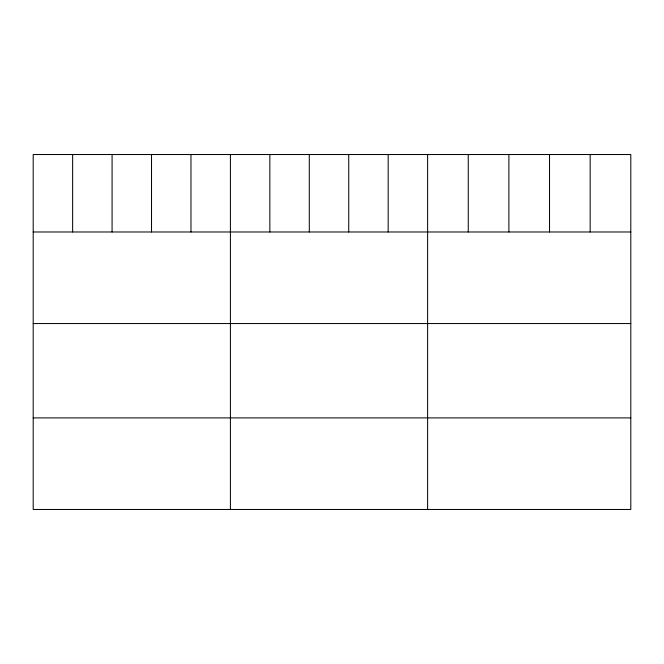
<?xml version="1.0" encoding="UTF-8"?>
<svg xmlns="http://www.w3.org/2000/svg" width="664" height="664" viewBox="0 0 664 664"><rect width="100%" height="100%" fill="white"/><g stroke="black" fill="none" stroke-linecap="round" stroke-linejoin="round"><path stroke-width="1" d="M630.8 231.985L630.8 509.471L33.2 509.471L33.2 154.529L630.8 154.529L630.8 231.985L33.2 231.985M33.2 323.551L630.8 323.551M33.2 417.897L630.8 417.897M590.163 154.529L590.163 231.985M549.526 154.529L549.526 231.985M508.89 154.529L508.89 231.985M468.253 154.529L468.253 231.985M427.616 154.529L427.616 509.471M388.174 154.529L388.174 231.985M348.733 154.529L348.733 231.985M309.291 154.529L309.291 231.985M269.85 154.529L269.85 231.985M230.408 154.529L230.408 509.471M190.966 154.529L190.966 231.985M151.525 154.529L151.525 231.985M112.083 154.529L112.083 231.985M72.642 154.529L72.642 231.985"/></g></svg>
